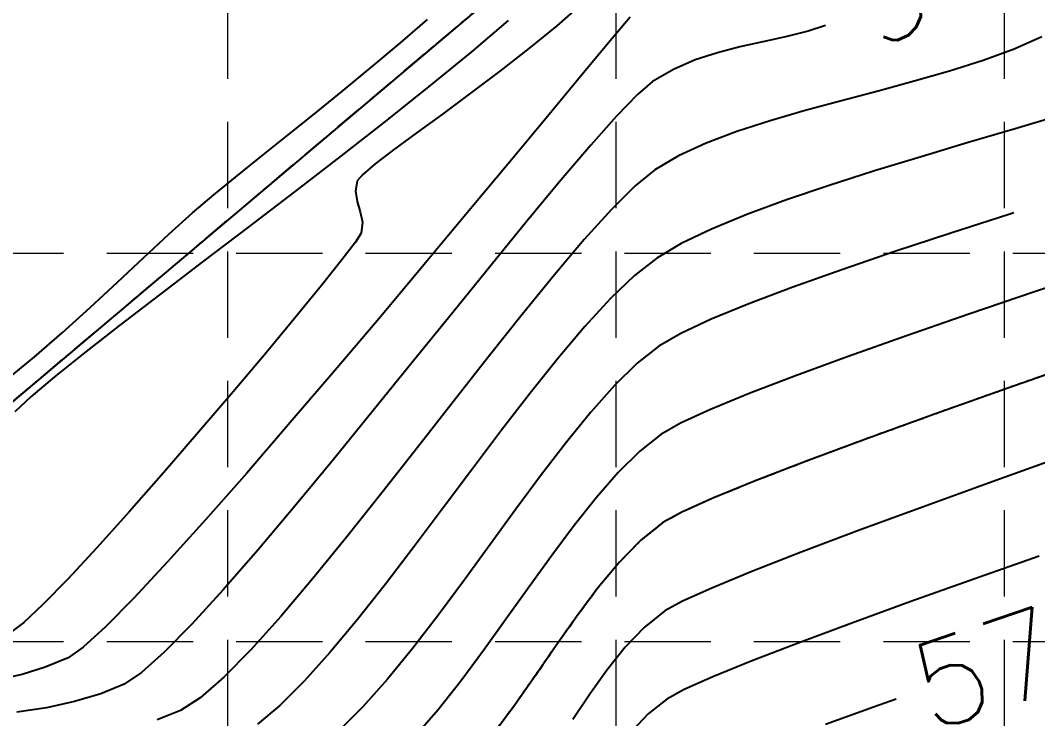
# Model space of a CAD drawing. Header units: inches. Extents: x 2547543 to 2548696, y 7125653 to 7126375.
# Drawn here: x 2548019.98 to 2548067.14, y 7125776.71 to 7125809.09 of the extents above; entities that cross this region are included whole.
import ezdxf

# ---------------------------------------------------------------- set-up
doc = ezdxf.new("R2010")
doc.units = ezdxf.units.IN
doc.header["$MEASUREMENT"] = 0
for name, pattern in [('CENTER', [2, 1.25, -0.25, 0.25, -0.25]), ('DASHED2', [0.375, 0.25, -0.125]), ('HIDDEN', [0.375, 0.25, -0.125])]:
    doc.linetypes.add(name, pattern=pattern)
for name, color, linetype in [('CONT-MJR', 6, 'Continuous'), ('CONT-MNR', 14, 'Continuous'), ('GRID', 254, 'HIDDEN'), ('V-100YR-LINE', 2, 'DASHED2'), ('V-AREA', 6, 'Continuous'), ('V-CREEK-CNTR-E', 2, 'CENTER')]:
    doc.layers.add(name, color=color, linetype=linetype)
doc.styles.add('L80', font='simplex', dxfattribs={"height": 3.2})

msp = doc.modelspace()

# ---------------------------------------------------------------- linework, layer by layer
at = {"layer": 'CONT-MJR', "color": 35, "extrusion": (-0.6592891917946716, 0.7518894610132056, 0), "elevation": 3677922.1310038}
msp.add_lwpolyline([(-6613818.357644571, 560), (-6613816.805154091, 560)], dxfattribs=at)
at = {"layer": 'CONT-MJR', "color": 35}
for points, elevation in [([(2548044.843634159, 7125808.824877042), (2548043.558811723, 7125807.776158732)], 560), ([(2548043.558811723, 7125807.776158732), (2548042.211000104, 7125806.728653967)], 560), ([(2548039.54453739, 7125804.74285173), (2548038.334950336, 7125803.857337583)], 560), ([(2548038.334950336, 7125803.857337583), (2548037.280502179, 7125803.078603633)], 560), ([(2548037.280502179, 7125803.078603633), (2548036.435724938, 7125802.433041545)], 560), ([(2548036.435724938, 7125802.433041545), (2548035.855150633, 7125801.947042982)], 560), ([(2548035.855150633, 7125801.947042982), (2548035.593311284, 7125801.646999606)], 560), ([(2548035.51021999, 7125801.172062669), (2548035.59419574, 7125800.696323928)], 560), ([(2548035.59419574, 7125800.696323928), (2548035.738192366, 7125800.215857854)], 560), ([(2548035.778063569, 7125799.225041583), (2548035.515145879, 7125798.810970276)], 560), ([(2548063.116522557, 7125799.222645132), (2548060.520922906, 7125798.364897661)], 565), ([(2548035.515145879, 7125798.810970276), (2548034.885841353, 7125797.978983643)], 560), ([(2548053.753249561, 7125795.948684527), (2548052.004887318, 7125795.22924459)], 565), ([(2548028.246393008, 7125789.988689021), (2548026.620493557, 7125788.112231502)], 560), ([(2548044.133941201, 7125788.02620487), (2548042.954699898, 7125786.431105722)], 565), ([(2548025.028782632, 7125786.305532351), (2548023.528485286, 7125784.638259237)], 560), ([(2548023.528485286, 7125784.638259237), (2548022.176826568, 7125783.180079832)], 560), ([(2548038.177544821, 7125779.982710992), (2548037.005041603, 7125778.545600138)], 565), ([(2548060.574305669, 7125777.610843495), (2548059.529195227, 7125777.245869169)], 570), ([(2548035.855985815, 7125777.255279359), (2548034.737744057, 7125776.150146128)], 565)]:
    msp.add_lwpolyline(points, dxfattribs=dict(at, elevation=elevation))
at = {"layer": 'CONT-MJR', "color": 35, "extrusion": (0.6010170413486137, -0.799236207893861, 0), "elevation": -4163785.957107293}
msp.add_lwpolyline([(6319218.871550864, 560.0000000000009), (6319217.174594729, 560.0000000000009)], dxfattribs=at)
at = {"layer": 'CONT-MJR', "color": 35, "extrusion": (0.5933967613521043, -0.8049101090288492, 0), "elevation": -4223633.858961498}
msp.add_lwpolyline([(6279373.871790952, 560), (6279372.244039092, 560)], dxfattribs=at)
at = {"layer": 'CONT-MJR', "color": 35, "extrusion": (0.9850384496863174, -0.1723347110699889, 0), "elevation": 1281890.062603176}
msp.add_lwpolyline([(7458303.584902045, 560.0000000000009), (7458303.102751389, 560.0000000000009)], dxfattribs=at)
at = {"layer": 'CONT-MJR', "color": 35, "extrusion": (0.9809080601658245, 0.1944720481244516, 0), "elevation": 3885157.755687008}
msp.add_lwpolyline([(6494233.138165773, 560.0000000000005), (6494232.639526851, 560.0000000000005)], dxfattribs=at)
at = {"layer": 'CONT-MJR', "color": 35, "extrusion": (0.3076757615129369, -0.951491264162438, 0), "elevation": -5996158.45076323}
msp.add_lwpolyline([(4616898.316375038, 565), (4616895.498121364, 565)], dxfattribs=at)
at = {"layer": 'CONT-MJR', "color": 35, "extrusion": (0.3037887365882486, -0.9527394205773768, 0), "elevation": -6014956.959123657}
msp.add_lwpolyline([(4592380.780411847, 565), (4592380.538489362, 565)], dxfattribs=at)
at = {"layer": 'CONT-MJR', "color": 35, "extrusion": (0.9935854500624203, -0.1130838336114313, 0), "elevation": 1725878.581409372}
msp.add_lwpolyline([(7368232.588966173, 560.0000000000009), (7368232.084029901, 560.0000000000009)], dxfattribs=at)
at = {"layer": 'CONT-MJR', "color": 35, "extrusion": (-0.3226391874410315, 0.9465220307670557, 0), "elevation": 5922620.963158363}
msp.add_lwpolyline([(-4710857.213100525, 565), (-4710854.614841456, 565)], dxfattribs=at)
at = {"layer": 'CONT-MJR', "color": 35, "extrusion": (0.7827162000148451, -0.622378783566986, 0), "elevation": -2440557.294752923}
msp.add_lwpolyline([(7163320.368919726, 560.0000000000009), (7163318.861049706, 560.0000000000009)], dxfattribs=at)
at = {"layer": 'CONT-MJR', "color": 35, "extrusion": (0.3352690896159792, -0.9421224111271701, 0), "elevation": -5859088.440356229}
msp.add_lwpolyline([(4789642.254229423, 565), (4789639.841938703, 565)], dxfattribs=at)
at = {"layer": 'CONT-MJR', "color": 35, "extrusion": (0.7747823651913042, -0.6322280336939897, 0), "elevation": -2530956.730241258}
msp.add_lwpolyline([(7131880.189942106, 560), (7131878.307072354, 560)], dxfattribs=at)
at = {"layer": 'CONT-MJR', "color": 35, "extrusion": (-0.353443878417217, 0.935455731079454, 0), "elevation": 5765272.657735627}
msp.add_lwpolyline([(-4902162.619637241, 565.0000000000009), (-4902160.443488567, 565.0000000000009)], dxfattribs=at)
at = {"layer": 'CONT-MJR', "color": 35, "extrusion": (0.7692767991990347, -0.6389156487472256, 0), "elevation": -2592639.668916858}
msp.add_lwpolyline([(7109687.0328026, 560), (7109684.864887753, 560)], dxfattribs=at)
at = {"layer": 'CONT-MJR', "color": 35, "extrusion": (0.4235846205826623, -0.9058565389761462, 0), "elevation": -5375632.562101154}
msp.add_lwpolyline([(5326546.838807773, 565), (5326545.281510806, 565)], dxfattribs=at)
at = {"layer": 'CONT-MJR', "color": 35, "extrusion": (0.4995747409902496, -0.8662707880129198, 0), "elevation": -4899925.961396094}
msp.add_lwpolyline([(5767168.772590565, 565), (5767167.592051003, 565)], dxfattribs=at)
at = {"layer": 'CONT-MJR', "color": 35, "extrusion": (-0.6207258678131378, 0.7840276761872803, 0), "elevation": 4005179.413474716}
msp.add_lwpolyline([(-6420906.036366297, 565.0000000000005), (-6420904.758587042, 565.0000000000005)], dxfattribs=at)
at = {"layer": 'CONT-MJR', "color": 35, "extrusion": (0.764714875901369, -0.6443688063331074, 0), "elevation": -2643121.668414348}
msp.add_lwpolyline([(7091072.357324653, 560), (7091069.994390052, 560)], dxfattribs=at)
at = {"layer": 'CONT-MJR', "color": 35, "extrusion": (-0.6997009680411164, 0.7144358300941555, 0), "elevation": 3308049.919556633}
msp.add_lwpolyline([(-6806341.585807224, 565.0000000000009), (-6806340.113270625, 565.0000000000009)], dxfattribs=at)
at = {"layer": 'CONT-MJR', "color": 35, "extrusion": (0.7467055428323671, -0.6651547431263044, 0), "elevation": -2837113.246468306}
msp.add_lwpolyline([(7015714.392313119, 565), (7015712.746252676, 565)], dxfattribs=at)
at = {"layer": 'CONT-MJR', "color": 35, "extrusion": (0.7603780820324421, -0.6494806943741014, 0), "elevation": -2690598.198860962}
msp.add_lwpolyline([(7073192.147232149, 560), (7073189.679317489, 560)], dxfattribs=at)
at = {"layer": 'CONT-MJR', "color": 35, "extrusion": (0.775733613281574, -0.6310605052014532, 0), "elevation": -2520199.964123965}
msp.add_lwpolyline([(7135687.00631185, 565.0000000000005), (7135685.215088499, 565.0000000000005)], dxfattribs=at)
at = {"layer": 'CONT-MJR', "color": 35, "extrusion": (0.7936902581819782, -0.6083220973029212, 0), "elevation": -2312416.510510124}
msp.add_lwpolyline([(7205701.994248943, 565), (7205700.089848109, 565)], dxfattribs=at)
at = {"layer": 'CONT-MJR', "color": 35, "extrusion": (0.7503394234373557, -0.6610527585871618, 0), "elevation": -2798637.06337407}
msp.add_lwpolyline([(7031139.770099338, 560.0000000000005), (7031137.362256843, 560.0000000000005)], dxfattribs=at)
at = {"layer": 'CONT-MJR', "color": 35, "extrusion": (0.8088101882070154, -0.5880697913109739, 0), "elevation": -2129576.637716528}
msp.add_lwpolyline([(7261835.753087384, 565), (7261833.725051067, 565)], dxfattribs=at)
at = {"layer": 'CONT-MJR', "color": 35, "extrusion": (0.8085591181507068, -0.5884149492113124, 0), "elevation": -2132675.895621868}
msp.add_lwpolyline([(7260924.130606966, 565), (7260922.093531121, 565)], dxfattribs=at)
at = {"layer": 'CONT-MJR', "color": 35, "extrusion": (0.7172566858268589, -0.696809046035333, 0), "elevation": -3137724.238002088}
msp.add_lwpolyline([(6886500.529976231, 560), (6886498.885630419, 560)], dxfattribs=at)
at = {"layer": 'CONT-MJR', "color": 35, "extrusion": (0.8034066851624961, -0.5954306829818311, 0), "elevation": -2195797.101318908}
msp.add_lwpolyline([(7242083.347624107, 565), (7242081.336813617, 565)], dxfattribs=at)
at = {"layer": 'CONT-MJR', "color": 35, "extrusion": (0.6854550503726009, -0.7281149455399849, 0), "elevation": -3441834.489165511}
msp.add_lwpolyline([(6739655.454452072, 560), (6739654.242134829, 560)], dxfattribs=at)
at = {"layer": 'CONT-MJR', "color": 35, "extrusion": (0.7926896134326067, -0.6096254397218547, 0), "elevation": -2324253.357351852}
msp.add_lwpolyline([(7201882.624010427, 565), (7201880.674314819, 565)], dxfattribs=at)
at = {"layer": 'CONT-MJR', "color": 35, "extrusion": (0.5918026492884808, -0.8060828892211616, 0), "elevation": -4236045.198988325}
msp.add_lwpolyline([(6270971.617418082, 560), (6270970.919732366, 560)], dxfattribs=at)
at = {"layer": 'CONT-MJR', "color": 35, "extrusion": (0.7468043418610603, -0.6650438143291529, 0), "elevation": -2836069.845443038}
msp.add_lwpolyline([(7016118.605879273, 565.0000000000009), (7016116.878089669, 565.0000000000009)], dxfattribs=at)
at = {"layer": 'CONT-MJR', "color": 35, "extrusion": (-0.3351737847127653, 0.9421563214463516, 0), "elevation": 5859553.321340422}
msp.add_lwpolyline([(-4789044.121370972, 570.0000000000009), (-4789041.74986648, 570.0000000000009)], dxfattribs=at)
at = {"layer": 'CONT-MNR', "color": 35}
for points, elevation in [([(2548037.597471547, 7125808.040687915), (2548038.852560498, 7125809.120438498)], 559), ([(2548055.448105173, 7125808.322100176), (2548054.391520209, 7125808.089001695)], 562), ([(2548067.331422827, 7125808.320664042), (2548066.040512563, 7125807.7476348)], 563), ([(2548053.33652682, 7125807.854455946), (2548052.29102713, 7125807.585667105)], 562), ([(2548052.29102713, 7125807.585667105), (2548051.262923257, 7125807.249839354)], 562), ([(2548063.051824279, 7125806.727488841), (2548061.41965006, 7125806.259592433)], 563), ([(2548049.290511447, 7125806.245883835), (2548048.587841118, 7125805.648272085)], 562), ([(2548048.587841118, 7125805.648272085), (2548047.620857993, 7125804.650787958)], 562), ([(2548058.043650964, 7125805.356203526), (2548056.365429888, 7125804.899931334)], 563), ([(2548032.320819331, 7125803.712464759), (2548033.617649071, 7125804.757253518)], 559), ([(2548068.209667285, 7125804.684215359), (2548066.094790165, 7125804.058229821)], 564), ([(2548066.094790165, 7125804.058229821), (2548063.922356305, 7125803.417884923)], 564), ([(2548063.922356305, 7125803.417884923), (2548061.734090839, 7125802.765600042)], 564), ([(2548029.954159805, 7125801.813371757), (2548031.089526613, 7125802.724729146)], 559), ([(2548050.483113054, 7125802.801894576), (2548049.384185212, 7125802.157199157)], 563), ([(2548049.384185212, 7125802.157199157), (2548048.472600661, 7125801.414305192)], 563), ([(2548059.571718903, 7125802.103794565), (2548057.476965632, 7125801.434887871)], 564), ([(2548045.031613657, 7125801.671554571), (2548043.478182599, 7125799.797481313)], 562), ([(2548032.685021939, 7125801.135575484), (2548030.529322249, 7125799.486829083)], 559), ([(2548057.476965632, 7125801.434887871), (2548055.491556161, 7125800.76129934)], 564), ([(2548027.955198977, 7125800.155717926), (2548028.945107795, 7125800.997717666)], 559), ([(2548026.869076025, 7125799.176282004), (2548027.955198977, 7125800.155717926)], 559), ([(2548053.657215625, 7125800.085448354), (2548052.015669159, 7125799.409754295)], 564), ([(2548043.478182599, 7125799.797481313), (2548041.798099048, 7125797.738887683)], 562), ([(2548025.704849244, 7125798.09517261), (2548026.869076025, 7125799.176282004)], 559), ([(2548030.529322249, 7125799.486829083), (2548028.429478846, 7125797.886653921)], 559), ([(2548052.015669159, 7125799.409754295), (2548050.608641898, 7125798.736636543)], 564), ([(2548070.110628149, 7125797.549791535), (2548066.985876825, 7125796.500908824)], 566), ([(2548066.985876825, 7125796.500908824), (2548063.950383807, 7125795.46840001)], 566), ([(2548047.339620552, 7125796.189437741), (2548046.154449881, 7125794.897090362)], 564), ([(2548021.924648989, 7125794.599430654), (2548023.21452542, 7125795.770984227)], 559), ([(2548061.057292444, 7125794.46645364), (2548058.359746084, 7125793.509258255)], 566), ([(2548068.98175888, 7125793.168084412), (2548065.484628274, 7125791.941325138)], 567), ([(2548043.617001631, 7125791.804350602), (2548042.290722454, 7125790.082987424)], 564), ([(2548040.043836993, 7125791.399801808), (2548038.392634949, 7125789.286136255)], 563), ([(2548036.342084204, 7125790.994364545), (2548034.499541444, 7125788.736069422)], 562), ([(2548032.495633376, 7125790.436700344), (2548030.475249316, 7125788.101741247)], 561), ([(2548038.392634949, 7125789.286136255), (2548036.741545246, 7125787.183049735)], 563), ([(2548068.428101632, 7125788.90968989), (2548065.020055326, 7125787.691701796)], 568), ([(2548040.943405512, 7125788.297648189), (2548039.588050005, 7125786.487847496)], 564), ([(2548030.475249316, 7125788.101741247), (2548028.563698675, 7125785.92962895)], 561), ([(2548047.694527962, 7125788.132898528), (2548046.680792073, 7125786.972945785)], 566), ([(2548065.020055326, 7125787.691701796), (2548061.801845086, 7125786.525427297)], 568), ([(2548039.588050005, 7125786.487847496), (2548038.237655134, 7125784.69309995)], 564), ([(2548049.758880273, 7125785.802460442), (2548048.74694441, 7125784.990099257)], 567), ([(2548048.74694441, 7125784.990099257), (2548047.751239695, 7125783.970324702)], 567), ([(2548058.83371043, 7125785.430509425), (2548056.175890876, 7125784.426591219)], 568), ([(2548038.237655134, 7125784.69309995), (2548036.905220102, 7125782.952920152)], 564), ([(2548026.805408115, 7125783.978176636), (2548025.244804301, 7125782.305197489)], 561), ([(2548047.751239695, 7125783.970324702), (2548046.767907756, 7125782.787868999)], 567), ([(2548053.888625943, 7125783.533315714), (2548052.032155146, 7125782.770325947)], 568), ([(2548064.179498632, 7125783.181892727), (2548061.259422192, 7125782.140609371)], 569), ([(2548029.382110798, 7125782.684553831), (2548027.927750046, 7125781.08796523)], 562), ([(2548036.905220102, 7125782.952920152), (2548035.603744109, 7125781.306822707)], 564), ([(2548046.767907756, 7125782.787868999), (2548045.793090219, 7125781.48746437)], 567), ([(2548045.793090219, 7125781.48746437), (2548044.82292871, 7125780.113843041)], 567), ([(2548058.520403713, 7125781.145278529), (2548056.031158824, 7125780.217819605)], 569), ([(2548022.894363569, 7125780.025911436), (2548022.193379979, 7125779.535230898)], 561), ([(2548041.451571159, 7125779.867551583), (2548040.395218004, 7125778.448312838)], 566), ([(2548048.012633445, 7125780.022389083), (2548047.174710683, 7125778.975744713)], 568), ([(2548026.656472486, 7125779.791398261), (2548025.602693195, 7125778.848690925)], 562), ([(2548052.076852343, 7125778.654195107), (2548050.749222015, 7125778.061868336)], 569), ([(2548024.800827247, 7125778.313681223), (2548023.70675799, 7125777.869414701)], 562), ([(2548022.495203076, 7125777.504998024), (2548021.191567536, 7125777.220827422)], 562), ([(2548049.946227802, 7125777.625091084), (2548049.085201501, 7125776.933137377)], 569), ([(2548039.342561632, 7125777.117342854), (2548038.29668766, 7125775.912208232)], 566), ([(2548042.881140285, 7125777.325879171), (2548041.901796623, 7125776.001001079)], 567), ([(2548049.085201501, 7125776.933137377), (2548048.345344519, 7125776.142752417)], 569)]:
    msp.add_lwpolyline(points, dxfattribs=dict(at, elevation=elevation))
at = {"layer": 'CONT-MNR', "color": 35, "extrusion": (0.6489711717887349, -0.7608129981717954, 0), "elevation": -3767801.985728828}
msp.add_lwpolyline([(6563028.600231891, 559), (6563026.359992315, 559)], dxfattribs=at)
at = {"layer": 'CONT-MNR', "color": 35, "extrusion": (0.7677395289036675, -0.6407620586136282, 0), "elevation": -2609710.837921906}
msp.add_lwpolyline([(7103458.068854977, 561), (7103456.507144318, 561)], dxfattribs=at)
at = {"layer": 'CONT-MNR', "color": 35, "extrusion": (0.2441676390727184, -0.9697330375055059, 0), "elevation": -6287979.065882}
msp.add_lwpolyline([(4210826.426970623, 562.0000000000009), (4210825.343915412, 562.0000000000009)], dxfattribs=at)
at = {"layer": 'CONT-MNR', "color": 35, "extrusion": (0.3023141001905436, -0.9532083638040437, 0), "elevation": -6022066.936021177}
msp.add_lwpolyline([(4583062.025894044, 562.0000000000009), (4583061.176672744, 562.0000000000009)], dxfattribs=at)
at = {"layer": 'CONT-MNR', "color": 35, "extrusion": (0.6427354688492821, -0.7660881914525857, 0), "elevation": -3821283.254672423}
msp.add_lwpolyline([(6532029.375330178, 559), (6532031.0867617, 559)], dxfattribs=at)
at = {"layer": 'CONT-MNR', "color": 35, "extrusion": (0.6340055407070884, -0.7733285035175624, 0), "elevation": -3895118.10922241}
msp.add_lwpolyline([(6488274.171212538, 559), (6488271.724551119, 559)], dxfattribs=at)
at = {"layer": 'CONT-MNR', "color": 35, "extrusion": (0.7695223817283279, -0.6386198431141658, 0), "elevation": -2589903.028260666}
msp.add_lwpolyline([(7110702.307836001, 561), (7110700.285206251, 561)], dxfattribs=at)
at = {"layer": 'CONT-MNR', "color": 35, "extrusion": (0.2170210763824185, -0.9761669183115235, 0), "elevation": -6402996.615991447}
msp.add_lwpolyline([(4033776.944630119, 562), (4033775.863879106, 562)], dxfattribs=at)
at = {"layer": 'CONT-MNR', "color": 35, "extrusion": (0.3445562569319974, -0.9387656714052829, 0), "elevation": -5811511.597178807}
msp.add_lwpolyline([(4847278.572448851, 563.0000000000009), (4847277.041218151, 563.0000000000009)], dxfattribs=at)
at = {"layer": 'CONT-MNR', "color": 35, "extrusion": (0.3984644892392456, -0.9171837606583029, 0), "elevation": -5520366.746097732}
msp.add_lwpolyline([(5176412.385902645, 562.0000000000005), (5176411.292549297, 562.0000000000005)], dxfattribs=at)
at = {"layer": 'CONT-MNR', "color": 35, "extrusion": (0.3026347151038151, -0.9531066200662089, 0), "elevation": -6020521.229526544}
msp.add_lwpolyline([(4585093.879440695, 563), (4585092.251898262, 563)], dxfattribs=at)
at = {"layer": 'CONT-MNR', "color": 35, "extrusion": (0.6357339158250276, -0.771908277109254, 0), "elevation": -3880596.272606827}
msp.add_lwpolyline([(6496965.717906754, 559), (6496967.449637277, 559)], dxfattribs=at)
at = {"layer": 'CONT-MNR', "color": 35, "extrusion": (0.505655518085664, -0.8627354733807571, 0), "elevation": -4859250.640660774}
msp.add_lwpolyline([(5801496.883761242, 562.0000000000009), (5801495.759887347, 562.0000000000009)], dxfattribs=at)
at = {"layer": 'CONT-MNR', "color": 35, "extrusion": (0.7699511592937625, -0.6381028226721703, 0), "elevation": -2585126.29570162}
msp.add_lwpolyline([(7112438.279317299, 561), (7112435.868622134, 561)], dxfattribs=at)
at = {"layer": 'CONT-MNR', "color": 35, "extrusion": (0.2606358919560632, -0.9654371713499886, 0), "elevation": -6215401.977979635}
msp.add_lwpolyline([(4317234.079787963, 563), (4317232.339306943, 563)], dxfattribs=at)
at = {"layer": 'CONT-MNR', "color": 35, "extrusion": (0.6306925704476023, -0.7760327838320983, 0), "elevation": -3922832.230913461}
msp.add_lwpolyline([(6471549.740461954, 559), (6471551.456855776, 559)], dxfattribs=at)
at = {"layer": 'CONT-MNR', "color": 35, "extrusion": (0.6234100536230125, -0.7818950729105234, 0), "elevation": -3983159.535815985}
msp.add_lwpolyline([(6434598.291163176, 559), (6434595.693580042, 559)], dxfattribs=at)
at = {"layer": 'CONT-MNR', "color": 35, "extrusion": (0.2563731277411432, -0.9665778910011462, 0), "elevation": -6234392.302567104}
msp.add_lwpolyline([(4289763.331131797, 563.0000000000009), (4289761.576825146, 563.0000000000009)], dxfattribs=at)
at = {"layer": 'CONT-MNR', "color": 35, "extrusion": (-0.2791049139071561, 0.9602606141214368, 0), "elevation": 6131454.736813717}
msp.add_lwpolyline([(-4435645.333398266, 563), (-4435643.63806035, 563)], dxfattribs=at)
at = {"layer": 'CONT-MNR', "color": 35, "extrusion": (-0.6158920476354652, 0.7878305564392598, 0), "elevation": 4044610.788020175}
msp.add_lwpolyline([(-6396147.684429388, 559), (-6396144.991849493, 559)], dxfattribs=at)
at = {"layer": 'CONT-MNR', "color": 35, "extrusion": (0.7696407071976137, -0.6384772367315512, 0), "elevation": -2588585.342868893}
msp.add_lwpolyline([(7111177.671291515, 561.0000000000009), (7111174.945392264, 561.0000000000009)], dxfattribs=at)
at = {"layer": 'CONT-MNR', "color": 35, "extrusion": (0.7466797187655718, -0.6651837322004851, 0), "elevation": -2837393.851599178}
msp.add_lwpolyline([(7015613.638895644, 562), (7015611.839571956, 562)], dxfattribs=at)
at = {"layer": 'CONT-MNR', "color": 35, "extrusion": (0.30818164153911, -0.9513275334070067, 0), "elevation": -5993710.257121736}
msp.add_lwpolyline([(4620076.733901104, 563), (4620075.109949913, 563)], dxfattribs=at)
at = {"layer": 'CONT-MNR', "color": 35, "extrusion": (0.3524220914491733, -0.9358411561042774, 0), "elevation": -5770630.349300688}
msp.add_lwpolyline([(4895863.768492216, 563), (4895862.241469361, 563)], dxfattribs=at)
at = {"layer": 'CONT-MNR', "color": 35, "extrusion": (0.625738015345222, -0.7800332916945422, 0), "elevation": -3963963.438338106}
msp.add_lwpolyline([(6446434.732817066, 559), (6446436.311330101, 559)], dxfattribs=at)
at = {"layer": 'CONT-MNR', "color": 35, "extrusion": (0.4162940826064211, -0.9092300241340903, 0), "elevation": -5418255.515238976}
msp.add_lwpolyline([(5283194.950718554, 563.0000000000009), (5283193.542504731, 563.0000000000009)], dxfattribs=at)
at = {"layer": 'CONT-MNR', "color": 35, "extrusion": (0.7614783318818575, -0.6481903656137012, 0), "elevation": -2678594.910542658}
msp.add_lwpolyline([(7077763.958896197, 562), (7077761.810818159, 562)], dxfattribs=at)
at = {"layer": 'CONT-MNR', "color": 35, "extrusion": (0.6107229571242381, -0.7918443468519719, 0), "elevation": -4086383.289750998}
msp.add_lwpolyline([(6369538.350035609, 559), (6369535.618626587, 559)], dxfattribs=at)
at = {"layer": 'CONT-MNR', "color": 35, "extrusion": (0.7688027912900192, -0.6394859405058686, 0), "elevation": -2597908.212267401}
msp.add_lwpolyline([(7107774.342360899, 561), (7107771.374115521, 561)], dxfattribs=at)
at = {"layer": 'CONT-MNR', "color": 35, "extrusion": (0.2926555985822023, -0.9562179148177955, 0), "elevation": -6068115.729910195}
msp.add_lwpolyline([(4521908.351944751, 564), (4521906.09056489, 564)], dxfattribs=at)
at = {"layer": 'CONT-MNR', "color": 35, "extrusion": (-0.6286404948272204, 0.7776960384773653, 0), "elevation": 3939913.030016444}
msp.add_lwpolyline([(-6461159.081781529, 559.0000000000009), (-6461160.379270469, 559.0000000000009)], dxfattribs=at)
at = {"layer": 'CONT-MNR', "color": 35, "extrusion": (0.7061206949778523, -0.7080914941757137, 0), "elevation": -3246489.612344745}
msp.add_lwpolyline([(6835927.297139293, 563), (6835925.748507245, 563)], dxfattribs=at)
at = {"layer": 'CONT-MNR', "color": 35, "extrusion": (-0.3457239668381348, 0.9383362610246416, 0), "elevation": 5805473.390899681}
msp.add_lwpolyline([(-4854492.968924722, 564.0000000000009), (-4854491.014038598, 564.0000000000009)], dxfattribs=at)
at = {"layer": 'CONT-MNR', "color": 35, "extrusion": (0.767498901450227, -0.6410502603327562, 0), "elevation": -2612377.607359415}
msp.add_lwpolyline([(7102466.066277931, 561), (7102462.928534739, 561)], dxfattribs=at)
at = {"layer": 'CONT-MNR', "color": 35, "extrusion": (0.7428095963177282, -0.6695027286115374, 0), "elevation": -2878028.715520475}
msp.add_lwpolyline([(6999037.53060421, 563.0000000000009), (6999035.655901151, 563.0000000000009)], dxfattribs=at)
at = {"layer": 'CONT-MNR', "color": 35, "extrusion": (0.763489088555482, -0.6458207271810958, 0), "elevation": -2656583.235130166}
msp.add_lwpolyline([(7086050.72764522, 563.0000000000009), (7086048.579647498, 563.0000000000009)], dxfattribs=at)
at = {"layer": 'CONT-MNR', "color": 35, "extrusion": (0.5086910256045724, -0.8609491509197092, 0), "elevation": -4838779.894529566}
msp.add_lwpolyline([(5818571.8756021, 564), (5818570.562187804, 564)], dxfattribs=at)
at = {"layer": 'CONT-MNR', "color": 35, "extrusion": (0.6837233454882164, -0.7297413150112861, 0), "elevation": -3457844.613166685}
msp.add_lwpolyline([(6731472.463835627, 559), (6731474.141444225, 559)], dxfattribs=at)
at = {"layer": 'CONT-MNR', "color": 35, "extrusion": (0.6065991169407177, -0.7950078687200156, 0), "elevation": -4119433.595536614}
msp.add_lwpolyline([(6348205.356700287, 559), (6348202.846936531, 559)], dxfattribs=at)
at = {"layer": 'CONT-MNR', "color": 35, "extrusion": (0.765710468125542, -0.6431854157262613, 0), "elevation": -2632149.290492488}
msp.add_lwpolyline([(7095159.372924834, 561.0000000000009), (7095156.138516407, 561.0000000000009)], dxfattribs=at)
at = {"layer": 'CONT-MNR', "color": 35, "extrusion": (0.7772362044929958, -0.6292089338409953, 0), "elevation": -2503185.262008081}
msp.add_lwpolyline([(7141678.651722029, 562), (7141675.834977269, 562)], dxfattribs=at)
at = {"layer": 'CONT-MNR', "color": 35, "extrusion": (0.6190231328179492, -0.785372752924528, 0), "elevation": -4019106.075494099}
msp.add_lwpolyline([(6412202.477213936, 564), (6412201.170697606, 564)], dxfattribs=at)
at = {"layer": 'CONT-MNR', "color": 35, "extrusion": (0.7758459215350005, -0.6309224247381813, 0), "elevation": -2518935.188784197}
msp.add_lwpolyline([(7136139.325503936, 563.0000000000009), (7136136.9593159, 563.0000000000009)], dxfattribs=at)
at = {"layer": 'CONT-MNR', "color": 35, "extrusion": (0.6934288803885053, -0.7205250778724807, 0), "elevation": -3367425.240408068}
msp.add_lwpolyline([(6777166.424829188, 564.0000000000009), (6777164.881321356, 564.0000000000009)], dxfattribs=at)
at = {"layer": 'CONT-MNR', "color": 35, "extrusion": (0.6809170874413314, -0.7323605123369327, 0), "elevation": -3483658.89567881}
msp.add_lwpolyline([(6718147.688916573, 559.0000000000009), (6718149.417714752, 559.0000000000009)], dxfattribs=at)
at = {"layer": 'CONT-MNR', "color": 35, "extrusion": (0.6093178719314845, -0.7929260564169192, 0), "elevation": -4097671.565411614}
msp.add_lwpolyline([(6362271.628585656, 559), (6362269.305525055, 559)], dxfattribs=at)
at = {"layer": 'CONT-MNR', "color": 35, "extrusion": (0.7633551184349527, -0.645979073313648, 0), "elevation": -2658057.840195115}
msp.add_lwpolyline([(7085490.740629361, 561), (7085487.482364522, 561)], dxfattribs=at)
at = {"layer": 'CONT-MNR', "color": 35, "extrusion": (0.7779721727261728, -0.6282987334570379, 0), "elevation": -2494824.083646985}
msp.add_lwpolyline([(7144600.967128096, 562), (7144598.054272778, 562)], dxfattribs=at)
at = {"layer": 'CONT-MNR', "color": 35, "extrusion": (0.7831632093603547, -0.6218162007413359, 0), "elevation": -2435401.333453909}
msp.add_lwpolyline([(7165075.403121766, 563), (7165072.874886352, 563)], dxfattribs=at)
at = {"layer": 'CONT-MNR', "color": 35, "extrusion": (0.3272539646314916, -0.9449364225348553, 0), "elevation": -5899559.647727311}
msp.add_lwpolyline([(4739703.251852728, 566.0000000000009), (4739700.190174405, 566.0000000000009)], dxfattribs=at)
at = {"layer": 'CONT-MNR', "color": 35, "extrusion": (0.6150697215919715, -0.7884727246904453, 0), "elevation": -4051282.182304539}
msp.add_lwpolyline([(6391908.608025529, 559), (6391906.527999934, 559)], dxfattribs=at)
at = {"layer": 'CONT-MNR', "color": 35, "extrusion": (0.7640905424924902, -0.645109016270531, 0), "elevation": -2649976.56775802}
msp.add_lwpolyline([(7088520.036717068, 564), (7088518.10649131, 564)], dxfattribs=at)
at = {"layer": 'CONT-MNR', "color": 35, "extrusion": (-0.6573770572359862, 0.7535618120763253, 0), "elevation": 3694715.536232132}
msp.add_lwpolyline([(-6604424.183769844, 559), (-6604425.902990506, 559)], dxfattribs=at)
at = {"layer": 'CONT-MNR', "color": 35, "extrusion": (0.6255720698815008, -0.7801663831415544, 0), "elevation": -3965332.68178659}
msp.add_lwpolyline([(6445579.346040322, 559), (6445577.565181186, 559)], dxfattribs=at)
at = {"layer": 'CONT-MNR', "color": 35, "extrusion": (0.3443699700331835, -0.938834023530967, 0), "elevation": -5812462.610159216}
msp.add_lwpolyline([(4846113.179318052, 566), (4846110.570914492, 566)], dxfattribs=at)
at = {"layer": 'CONT-MNR', "color": 35, "extrusion": (0.6344041945845438, -0.7730014992828517, 0), "elevation": -3891774.060318331}
msp.add_lwpolyline([(6490255.373261712, 559.0000000000009), (6490257.033143792, 559.0000000000009)], dxfattribs=at)
at = {"layer": 'CONT-MNR', "color": 35, "extrusion": (0.7771704891977314, -0.6292901006055626, 0), "elevation": -2503931.081266697}
msp.add_lwpolyline([(7141411.464530667, 562), (7141408.51906788, 562)], dxfattribs=at)
at = {"layer": 'CONT-MNR', "color": 35, "extrusion": (0.7869882773763068, -0.6169679499554847, 0), "elevation": -2391107.266961022}
msp.add_lwpolyline([(7179975.974563386, 563.0000000000009), (7179973.340923523, 563.0000000000009)], dxfattribs=at)
at = {"layer": 'CONT-MNR', "color": 35, "extrusion": (0.781352892389941, -0.6240894627806765, 0), "elevation": -2456210.328984162}
msp.add_lwpolyline([(7157967.279578273, 564), (7157965.208974158, 564)], dxfattribs=at)
at = {"layer": 'CONT-MNR', "color": 35, "extrusion": (0.6448271363970984, -0.7643284399823927, 0), "elevation": -3803412.459656874}
msp.add_lwpolyline([(6542429.754131008, 559.0000000000005), (6542428.328063134, 559.0000000000005)], dxfattribs=at)
at = {"layer": 'CONT-MNR', "color": 35, "extrusion": (0.7602766686481118, -0.6495994051023517, 0), "elevation": -2691699.571177293}
msp.add_lwpolyline([(7072775.817392416, 561), (7072772.608044013, 561)], dxfattribs=at)
at = {"layer": 'CONT-MNR', "color": 35, "extrusion": (0.3587322969108758, -0.9334404850621422, 0), "elevation": -5737433.361696097}
msp.add_lwpolyline([(4934710.496080261, 566), (4934708.195958995, 566)], dxfattribs=at)
at = {"layer": 'CONT-MNR', "color": 35, "extrusion": (0.684133154314942, -0.7293571328005833, 0), "elevation": -3454061.67309047}
msp.add_lwpolyline([(6733407.215118036, 559), (6733406.197925197, 559)], dxfattribs=at)
at = {"layer": 'CONT-MNR', "color": 35, "extrusion": (0.3807090858814197, -0.9246948642267535, 0), "elevation": -5619115.848730923}
msp.add_lwpolyline([(5069025.906198276, 566.0000000000009), (5069023.968206261, 566.0000000000009)], dxfattribs=at)
at = {"layer": 'CONT-MNR', "color": 35, "extrusion": (0.3352934651720305, -0.9421137363465901, 0), "elevation": -5858956.764443982}
msp.add_lwpolyline([(4789798.966280764, 567), (4789795.456795874, 567)], dxfattribs=at)
at = {"layer": 'CONT-MNR', "color": 35, "extrusion": (0.4177413619583827, -0.9085659879772936, 0), "elevation": -5409824.682658658}
msp.add_lwpolyline([(5291811.014634375, 566), (5291809.491428701, 566)], dxfattribs=at)
at = {"layer": 'CONT-MNR', "color": 35, "extrusion": (0.3409795265280367, -0.9400707220676091, 0), "elevation": -5829910.234278141}
msp.add_lwpolyline([(4825107.412879568, 567), (4825104.163537669, 567)], dxfattribs=at)
at = {"layer": 'CONT-MNR', "color": 35, "extrusion": (0.4914151052310848, -0.870925481514189, 0), "elevation": -4953881.897753021}
msp.add_lwpolyline([(5720883.230218274, 566.0000000000009), (5720882.170803727, 566.0000000000009)], dxfattribs=at)
at = {"layer": 'CONT-MNR', "color": 35, "extrusion": (0.7982125598087928, -0.6023758871033056, 0), "elevation": -2258524.763172857}
msp.add_lwpolyline([(7222774.378052179, 564), (7222772.14138074, 564)], dxfattribs=at)
at = {"layer": 'CONT-MNR', "color": 35, "extrusion": (-0.6213148719008911, 0.7835609931299411, 0), "elevation": 4000349.852606078}
msp.add_lwpolyline([(-6423911.559623122, 566.0000000000009), (-6423910.315501472, 566.0000000000009)], dxfattribs=at)
at = {"layer": 'CONT-MNR', "color": 35, "extrusion": (0.3488085684785946, -0.9371939940886912, 0), "elevation": -5789462.414029131}
msp.add_lwpolyline([(4873562.196717465, 567.0000000000009), (4873559.271002612, 567.0000000000009)], dxfattribs=at)
at = {"layer": 'CONT-MNR', "color": 35, "extrusion": (0.7033211525186583, -0.7108722504218505, 0), "elevation": -3273429.204874977}
msp.add_lwpolyline([(6823055.321886467, 566), (6823053.921025272, 566)], dxfattribs=at)
at = {"layer": 'CONT-MNR', "color": 35, "extrusion": (0.7706977193602291, -0.637200930141303, 0), "elevation": -2576794.832966082}
msp.add_lwpolyline([(7115439.080671452, 562.0000000000009), (7115436.260336787, 562.0000000000009)], dxfattribs=at)
at = {"layer": 'CONT-MNR', "color": 35, "extrusion": (0.3601643520755738, -0.9328888677082507, 0), "elevation": -5729849.816526498}
msp.add_lwpolyline([(4943508.479964684, 567), (4943505.941197611, 567)], dxfattribs=at)
at = {"layer": 'CONT-MNR', "color": 35, "extrusion": (-0.3779768272538381, 0.9258150560771423, 0), "elevation": 5634056.187594049}
msp.add_lwpolyline([(-5052409.404001027, 567), (-5052407.315153344, 567)], dxfattribs=at)
at = {"layer": 'CONT-MNR', "color": 35, "extrusion": (0.7823981953874047, -0.6227785030446479, 0), "elevation": -2444207.72650865}
msp.add_lwpolyline([(7162065.540335122, 563), (7162062.931808401, 563)], dxfattribs=at)
at = {"layer": 'CONT-MNR', "color": 35, "extrusion": (0.7835472758204699, -0.6213321708670174, 0), "elevation": -2430965.653638299}
msp.add_lwpolyline([(7166574.346375699, 566), (7166572.69097645, 566)], dxfattribs=at)
at = {"layer": 'CONT-MNR', "color": 35, "extrusion": (-0.4096765571412524, 0.9122308471702163, 0), "elevation": 5456485.446622806}
msp.add_lwpolyline([(-5243679.564387528, 567.0000000000005), (-5243677.987528251, 567.0000000000005)], dxfattribs=at)
at = {"layer": 'CONT-MNR', "color": 35, "extrusion": (0.7642634952596001, -0.6449041090065866, 0), "elevation": -2648080.654835534}
msp.add_lwpolyline([(7089215.30436212, 562), (7089212.641513668, 562)], dxfattribs=at)
at = {"layer": 'CONT-MNR', "color": 35, "extrusion": (0.3460934599083731, -0.9382000410406361, 0), "elevation": -5803545.685541773}
msp.add_lwpolyline([(4856779.800218734, 568), (4856776.636570763, 568)], dxfattribs=at)
at = {"layer": 'CONT-MNR', "color": 35, "extrusion": (0.4808603263550127, -0.8767972094719227, 0), "elevation": -5022613.068267984}
msp.add_lwpolyline([(5660631.610744376, 567), (5660630.604688874, 567)], dxfattribs=at)
at = {"layer": 'CONT-MNR', "color": 35, "extrusion": (0.7429185599277003, -0.6693818142995461, 0), "elevation": -2876893.802687539}
msp.add_lwpolyline([(6999482.604048695, 561), (6999479.977310827, 561)], dxfattribs=at)
at = {"layer": 'CONT-MNR', "color": 35, "extrusion": (0.8019805999144504, -0.5973500794013995, 0), "elevation": -2213105.458481397}
msp.add_lwpolyline([(7236817.143873288, 566), (7236815.402375045, 566)], dxfattribs=at)
at = {"layer": 'CONT-MNR', "color": 35, "extrusion": (0.7749817942079368, -0.6319835588417211, 0), "elevation": -2528698.226987156}
msp.add_lwpolyline([(7132670.055900563, 563), (7132667.569228224, 563)], dxfattribs=at)
at = {"layer": 'CONT-MNR', "color": 35, "extrusion": (0.7544801746048955, -0.6563228368174966, 0), "elevation": -2754376.252958007}
msp.add_lwpolyline([(7048594.078839578, 562.0000000000005), (7048591.636400007, 562.0000000000005)], dxfattribs=at)
at = {"layer": 'CONT-MNR', "color": 35, "extrusion": (0.8118759682176477, -0.5838299514675973, 0), "elevation": -2091550.103509468}
msp.add_lwpolyline([(7272877.773132336, 566), (7272875.976496523, 566)], dxfattribs=at)
at = {"layer": 'CONT-MNR', "color": 35, "extrusion": (0.3637843260907156, -0.9314832065532497, 0), "elevation": -5710605.628100651}
msp.add_lwpolyline([(4965720.22269185, 568.0000000000009), (4965717.767183347, 568.0000000000009)], dxfattribs=at)
at = {"layer": 'CONT-MNR', "color": 35, "extrusion": (0.3314505569588233, -0.9434725901114912, 0), "elevation": -5878423.823731585}
msp.add_lwpolyline([(4765876.729711773, 569), (4765873.515608046, 569)], dxfattribs=at)
at = {"layer": 'CONT-MNR', "color": 35, "extrusion": (0.7630897140933978, -0.6462925717079353, 0), "elevation": -2660962.569750014}
msp.add_lwpolyline([(7084387.029142146, 563.0000000000009), (7084384.720443624, 563.0000000000009)], dxfattribs=at)
at = {"layer": 'CONT-MNR', "color": 35, "extrusion": (0.8149922520481228, -0.5794718535887047, 0), "elevation": -2052554.817558895}
msp.add_lwpolyline([(7283977.315032393, 566), (7283975.495289357, 566)], dxfattribs=at)
at = {"layer": 'CONT-MNR', "color": 35, "extrusion": (-0.4095946206502138, 0.9122676398592726, 0), "elevation": 5456952.624527527}
msp.add_lwpolyline([(-5243187.704260284, 568), (-5243186.207509683, 568)], dxfattribs=at)
at = {"layer": 'CONT-MNR', "color": 35, "extrusion": (0.7119375648853251, -0.7022427669297516, 0), "elevation": -3189994.19448864}
msp.add_lwpolyline([(6862444.400383469, 561), (6862442.522841306, 561)], dxfattribs=at)
at = {"layer": 'CONT-MNR', "color": 35, "extrusion": (0.6265357157479975, -0.7793927103149891, 0), "elevation": -3957338.084881158}
msp.add_lwpolyline([(6450488.22690429, 568), (6450487.004999984, 568)], dxfattribs=at)
at = {"layer": 'CONT-MNR', "color": 35, "extrusion": (-0.4783530734900693, 0.8781676019317749, 0), "elevation": 5038763.161100613}
msp.add_lwpolyline([(-5646255.339540796, 568), (-5646254.412423961, 568)], dxfattribs=at)
at = {"layer": 'CONT-MNR', "color": 35, "extrusion": (0.3415382193949076, -0.9398678868290777, 0), "elevation": -5827033.497046713}
msp.add_lwpolyline([(4828567.895503931, 569.0000000000009), (4828564.981244897, 569.0000000000009)], dxfattribs=at)
at = {"layer": 'CONT-MNR', "color": 35, "extrusion": (0.7442695989217217, -0.6678793035578356, 0), "elevation": -2862739.159908552}
msp.add_lwpolyline([(7005280.377486095, 563), (7005278.30194584, 563)], dxfattribs=at)
at = {"layer": 'CONT-MNR', "color": 35, "extrusion": (0.7689457039597221, -0.6393140889749636, 0), "elevation": -2596311.353370737}
msp.add_lwpolyline([(7108333.983921252, 564), (7108332.016941682, 564)], dxfattribs=at)
at = {"layer": 'CONT-MNR', "color": 35, "extrusion": (0.8118990557918112, -0.5837978444670427, 0), "elevation": -2091262.478174244}
msp.add_lwpolyline([(7272956.863782473, 566), (7272955.053285344, 566)], dxfattribs=at)
at = {"layer": 'CONT-MNR', "color": 35, "extrusion": (0.6744167450211386, -0.7383509016958621, 0), "elevation": -3542896.800762055}
msp.add_lwpolyline([(6687081.770049013, 561), (6687080.372406878, 561)], dxfattribs=at)
at = {"layer": 'CONT-MNR', "color": 35, "extrusion": (0.7140360927512207, -0.7001088902796265, 0), "elevation": -3169438.784119254}
msp.add_lwpolyline([(6871961.890749817, 562), (6871960.074921481, 562)], dxfattribs=at)
at = {"layer": 'CONT-MNR', "color": 35, "extrusion": (0.7218584417780075, -0.6920407430446758, 0), "elevation": -3092000.133491919}
msp.add_lwpolyline([(6907158.785941617, 568), (6907157.503390998, 568)], dxfattribs=at)
at = {"layer": 'CONT-MNR', "color": 35, "extrusion": (0.7133101355473273, -0.7008485218115634, 0), "elevation": -3176556.215057378}
msp.add_lwpolyline([(6868674.559037382, 563), (6868672.769944558, 563)], dxfattribs=at)
at = {"layer": 'CONT-MNR', "color": 35, "extrusion": (0.822555750147494, -0.5686844800935693, 0), "elevation": -1956411.638568362}
msp.add_lwpolyline([(7310384.952310584, 567.0000000000005), (7310383.24773821, 567.0000000000005)], dxfattribs=at)
at = {"layer": 'CONT-MNR', "color": 35, "extrusion": (0.3600127842011898, -0.9329473700116785, 0), "elevation": -5730645.167417928}
msp.add_lwpolyline([(4942574.148735018, 569.0000000000009), (4942571.821963181, 569.0000000000009)], dxfattribs=at)
at = {"layer": 'CONT-MNR', "color": 35, "extrusion": (0.3847798246123774, -0.9230083892204167, 0), "elevation": -5596726.75807609}
msp.add_lwpolyline([(5093702.060202142, 561.0000000000009), (5093700.918036644, 561.0000000000009)], dxfattribs=at)
at = {"layer": 'CONT-MNR', "color": 35, "extrusion": (0.7446443612504393, -0.6674614410270644, 0), "elevation": -2858803.841769939}
msp.add_lwpolyline([(7006886.419873052, 564.0000000000009), (7006884.621176923, 564.0000000000009)], dxfattribs=at)
at = {"layer": 'CONT-MNR', "color": 35, "extrusion": (0.376996267785398, -0.9262147775089105, 0), "elevation": -5639395.3676769}
msp.add_lwpolyline([(5046437.370773481, 569), (5046435.445139322, 569)], dxfattribs=at)
at = {"layer": 'CONT-MNR', "color": 35, "extrusion": (0.2986901255994769, -0.9543501500337122, 0), "elevation": -6039419.595051497}
msp.add_lwpolyline([(4560104.209541735, 561.0000000000009), (4560103.081615725, 561.0000000000009)], dxfattribs=at)
at = {"layer": 'CONT-MNR', "color": 35, "extrusion": (0.8145397081352991, -0.5801078036631311, 0), "elevation": -2058234.389004369}
msp.add_lwpolyline([(7282371.97729121, 568), (7282370.592411124, 568)], dxfattribs=at)
at = {"layer": 'CONT-MNR', "color": 35, "extrusion": (0.2098825868366068, -0.9777265976451568, 0), "elevation": -6432278.379386618}
msp.add_lwpolyline([(3986843.865782641, 561.0000000000009), (3986842.747454266, 561.0000000000009)], dxfattribs=at)
at = {"layer": 'CONT-MNR', "color": 35, "extrusion": (0.5550107050685729, -0.8318432047322895, 0), "elevation": -4513349.227425098}
msp.add_lwpolyline([(6074441.326058904, 562), (6074440.362096054, 562)], dxfattribs=at)
at = {"layer": 'CONT-MNR', "color": 35, "extrusion": (0.6576353506724263, -0.7533364092793837, 0), "elevation": -3692434.271471568}
msp.add_lwpolyline([(6605687.258632505, 563.0000000000009), (6605685.804948954, 563.0000000000009)], dxfattribs=at)
at = {"layer": 'CONT-MNR', "color": 35, "extrusion": (0.7059026208583093, -0.7083088943853311, 0), "elevation": -3248588.983489105}
msp.add_lwpolyline([(6834900.227256975, 564.0000000000009), (6834898.631055549, 564.0000000000009)], dxfattribs=at)
at = {"layer": 'CONT-MNR', "color": 35, "extrusion": (0.7843406115588911, -0.620330399915581, 0), "elevation": -2421805.432689684}
msp.add_lwpolyline([(7169664.343349496, 566), (7169662.646420938, 566)], dxfattribs=at)
at = {"layer": 'CONT-MNR', "color": 35, "extrusion": (0.8185865206164794, -0.5743832416296685, 0), "elevation": -2007133.523115453}
msp.add_lwpolyline([(7296620.090749096, 567), (7296618.397759989, 567)], dxfattribs=at)
at = {"layer": 'CONT-MNR', "color": 35, "extrusion": (0.4778235311390501, -0.8784558458396241, 0), "elevation": -5042162.788089223}
msp.add_lwpolyline([(5643214.511785218, 569.0000000000009), (5643213.597687809, 569.0000000000009)], dxfattribs=at)
at = {"layer": 'CONT-MNR', "color": 35, "extrusion": (-0.2880368438697309, 0.9576193275898124, 0), "elevation": 6089857.905263449}
msp.add_lwpolyline([(-4492523.316371475, 562), (-4492522.051197644, 562)], dxfattribs=at)
at = {"layer": 'CONT-MNR', "color": 35, "extrusion": (0.5402818355881133, -0.8414841282719115, 0), "elevation": -4619575.399360894}
msp.add_lwpolyline([(5994053.631096525, 563), (5994052.549793378, 563)], dxfattribs=at)
at = {"layer": 'CONT-MNR', "color": 35, "extrusion": (0.830755537837599, -0.5566374370738656, 0), "elevation": -1849671.084654002}
msp.add_lwpolyline([(7338117.410064343, 568), (7338116.001700154, 568)], dxfattribs=at)
at = {"layer": 'CONT-MNR', "color": 35, "extrusion": (0.1469154085949566, -0.9891490599082512, 0), "elevation": -6674112.264629322}
msp.add_lwpolyline([(3567259.238219826, 562.0000000000009), (3567257.852876413, 562.0000000000009)], dxfattribs=at)
at = {"layer": 'CONT-MNR', "color": 35, "extrusion": (0.3723785815334199, -0.9280809188940145, 0), "elevation": -5664466.919497827}
msp.add_lwpolyline([(5018262.384329831, 563), (5018261.209048873, 563)], dxfattribs=at)
at = {"layer": 'CONT-MNR', "color": 35, "extrusion": (0.6408683250787007, -0.7676508255130198, 0), "elevation": -3837155.838652123}
msp.add_lwpolyline([(6522683.860984659, 564), (6522682.496239405, 564)], dxfattribs=at)
at = {"layer": 'GRID', "color": 252, "linetype": 'HIDDEN', "lineweight": 0, "ltscale": 16}
for p, q in [((2548029.583313596, 7126356.376313465), (2548029.583313596, 7125726.296813901)), ((2548047.583313595, 7126356.376313465), (2548047.583313595, 7125726.296813901)), ((2548065.583313595, 7126356.376313465), (2548065.583313595, 7125726.296813901)), ((2547561.986892405, 7125798.2968139), (2548677.986892388, 7125798.2968139)), ((2547561.986892405, 7125780.2968139), (2548677.986892388, 7125780.2968139))]:
    msp.add_line(p, q, dxfattribs=at)
at = {"layer": 'V-100YR-LINE', "color": 5}
for p, q in [((2548068.98175888, 7125793.168084412, 567), (2548065.484628274, 7125791.941325138, 567)), ((2548065.484628274, 7125791.941325138, 567), (2548062.178294352, 7125790.764617789, 567)), ((2548062.178294352, 7125790.764617789, 567), (2548059.123683168, 7125789.656658727, 567)), ((2548059.123683168, 7125789.656658727, 567), (2548056.381720778, 7125788.636144317, 567)), ((2548056.381720778, 7125788.636144317, 567), (2548054.013333238, 7125787.721770919, 567)), ((2548054.013333238, 7125787.721770919, 567), (2548052.079446604, 7125786.932234899, 567)), ((2548052.079446604, 7125786.932234899, 567), (2548050.64098693, 7125786.28623262, 567)), ((2548050.64098693, 7125786.28623262, 567), (2548049.758880273, 7125785.802460442, 567)), ((2548049.758880273, 7125785.802460442, 567), (2548048.74694441, 7125784.990099257, 567)), ((2548048.74694441, 7125784.990099257, 567), (2548047.751239695, 7125783.970324702, 567)), ((2548047.751239695, 7125783.970324702, 567), (2548046.767907756, 7125782.787868999, 567)), ((2548046.767907756, 7125782.787868999, 567), (2548045.793090219, 7125781.48746437, 567)), ((2548045.793090219, 7125781.48746437, 567), (2548044.82292871, 7125780.113843041, 567)), ((2548044.82292871, 7125780.113843041, 567), (2548043.853564857, 7125778.711737234, 567)), ((2548043.853564857, 7125778.711737234, 567), (2548042.881140285, 7125777.325879171, 567)), ((2548042.881140285, 7125777.325879171, 567), (2548041.901796623, 7125776.001001079, 567))]:
    msp.add_line(p, q, dxfattribs=at)
at = {"layer": 'V-AREA', "color": 5}
msp.add_line((2548014.8493, 7125787.375900001), (2548045.2313, 7125813.014499999), dxfattribs=at)
at = {"layer": 'V-CREEK-CNTR-E', "color": 5}
msp.add_line((2548014.8493, 7125787.3759), (2548045.2313, 7125813.0145), dxfattribs=at)

# ---------------------------------------------------------------- texts
at = {"layer": 'CONT-MJR', "color": 35, "insert": (2548060.871036798, 7125779.84611527, 570), "char_height": 4, "width": 15.04761904761904, "attachment_point": 1, "rotation": 18.76450835499837, "style": 'L80'}
msp.add_mtext('\\Fsimplex.shx;\\W1.0000000000;\\T1.0000000000;\\o\\l570', dxfattribs=at)
at = {"layer": 'CONT-MNR', "color": 35, "insert": (2548057.328297713, 7125810.225520127, 562), "char_height": 4, "width": 15.04761904761904, "attachment_point": 1, "rotation": 45.48762501701987, "style": 'L80'}
msp.add_mtext('\\Fsimplex.shx;\\W1.0000000000;\\T1.0000000000;\\o\\l562', dxfattribs=at)

doc.saveas('drawing.dxf')
